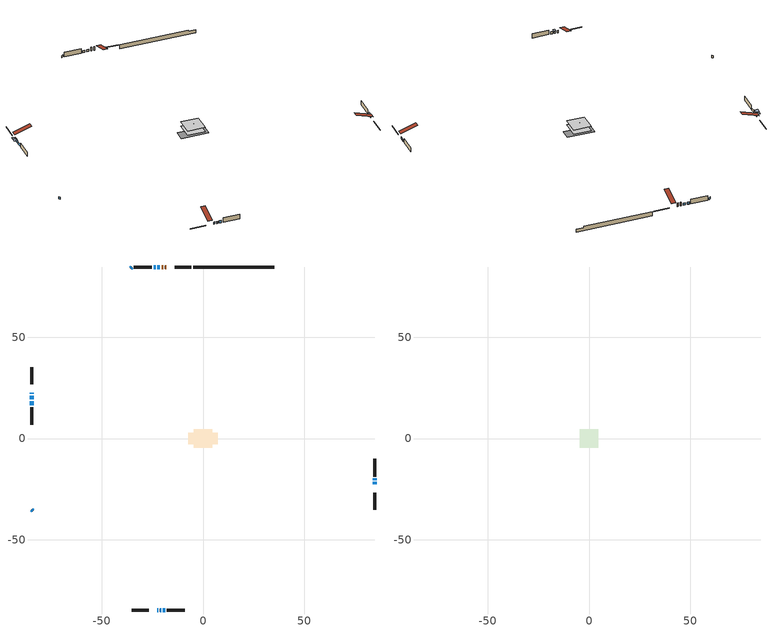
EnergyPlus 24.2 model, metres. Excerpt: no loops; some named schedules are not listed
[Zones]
conditioned space
 floor adiabatic (AdiabaticFloorConstruction): -4.63,-4.63 -4.63,4.63 4.63,4.63 4.63,-4.63 z0.84
 floor foundation (Slab1 construction): -7.24,-2.74 -7.24,2.74 7.24,2.74 7.24,-2.74 z-1.47
 wall outside (RimJoist1 construction): -5.77,84.71 -13.95,84.71 / -35.09,-84.71 -26.9,-84.71 / -84.71,35.09 -84.71,26.9 / 84.71,-35.09 84.71,-26.9 z0.84:1.14
 wall outside (AdiabaticWallConstruction 1): -18.19,84.71 -18.77,84.71 / -19.7,84.71 -20.36,84.71 z0.84:2.87
 wall outside (AdiabaticWallConstruction): -84.71,22.67 -84.71,22.14 z0.84:2.01; -22.67,-84.71 -22.17,-84.71 / -21.28,84.71 -22.5,84.71 / 84.71,-22.67 84.71,-21.45 / -35.09,84.71 -35.69,84.11 / -84.71,-35.09 -84.11,-35.69 / -84.71,18.5 -84.71,16.47 / -23.43,84.71 -24.44,84.71 / -19.78,-84.71 -18.77,-84.71 z0.84:2.06; -21.24,-84.71 -20.7,-84.71 z0.84:1.73; -84.71,21.21 -84.71,19.43 z0.84:2.42; 84.71,-20.52 84.71,-19.71 z0.84:1.66
 wall outside (Wall1 construction): -25.37,84.71 -34.16,84.71 / -17.84,-84.71 -9.05,-84.71 / -84.71,15.54 -84.71,6.75 / 84.71,-18.78 84.71,-9.99 z0.84:3.28
 wall foundation (FoundationWall1 construction): -4.84,84.71,-1.47 -4.84,84.71,0.84 31.1,84.71,0.84 31.1,84.71,0.1 35.09,84.71,0.1 35.09,84.71,-1.47
 window (WindowConstruction 8): -84.71,22.67 -84.71,22.14 z0.84:2.01
 window (WindowConstruction 7): -22.67,-84.71 -22.17,-84.71 z0.84:2.06
 window (WindowConstruction 10): -21.28,84.71 -22.5,84.71 z0.84:2.06
 window (WindowConstruction 11): 84.71,-22.67 84.71,-21.45 z0.84:2.06
 window (WindowConstruction 9): -21.24,-84.71 -20.71,-84.71 z0.84:1.73
 window (WindowConstruction): -84.71,21.21 -84.71,19.43 z0.84:2.42
 window (WindowConstruction 1): -35.09,84.71 -35.69,84.11 z0.84:2.06
 window (WindowConstruction 2): -84.71,-35.09 -84.11,-35.69 z0.84:2.06
 window (WindowConstruction 3): -84.71,18.5 -84.71,16.47 z0.84:2.06
 window (WindowConstruction 4): -23.43,84.71 -24.44,84.71 z0.84:2.06
 window (WindowConstruction 5): 84.71,-20.52 84.71,-19.71 z0.84:1.65
 window (WindowConstruction 6): -19.78,-84.71 -18.77,-84.71 z0.84:2.06
 door (Door): -18.19,84.71 -18.77,84.71 z0.84:2.87
 door (Door 1): -19.7,84.71 -20.35,84.71 z0.84:2.87
 ceiling adiabatic (AdiabaticFloorConstruction): 4.63,-4.63 4.63,4.63 -4.63,4.63 -4.63,-4.63 z0.84
attic - vented
 floor to conditioned space (Floor1 construction Reversed): -4.6,-4.6 -4.6,4.6 4.6,4.6 4.6,-4.6 z3.28
 floor to conditioned space (Floor2 construction Reversed): -0.52,-0.52 -0.52,0.52 0.52,0.52 0.52,-0.52 z3.28
 roof outside (Roof1 construction): -17.26,84.71,3.28 -17.26,75.7,6.28 -14.88,75.7,6.28 -14.88,84.71,3.28; -23.6,-84.71,3.28 -23.6,-75.7,6.28 -25.98,-75.7,6.28 -25.98,-84.71,3.28; -84.71,23.6,3.28 -75.7,23.6,6.28 -75.7,25.98,6.28 -84.71,25.98,3.28; 84.71,-23.6,3.28 75.7,-23.6,6.28 75.7,-25.98,6.28 84.71,-25.98,3.28
shading: -84.71,21.84 -84.71,22.97 -86.54,22.97 -86.54,21.84 z2.31; -20.41,-84.71 -21.54,-84.71 -21.54,-86.23 -20.41,-86.23 z2.03; -84.71,19.28 -84.71,21.36 -86.54,21.36 -86.54,19.28 z2.57; 84.71,-19.48 84.71,-20.75 85.17,-20.75 85.17,-19.48 z1.88
[Building]
Building 1: Terrain=Suburbs
[Site:Location]
Moncton Intl AP_NB: Latitude {deg}=46.11; Longitude {deg}=-64.68; Time Zone {hr}=-4; Elevation {m}=71; Keep Site Location Information=Yes
[Site:GroundTemperature:Shallow]
1.33672, -0.726403, -0.891626, 0.0874321, 4.0178, 7.92987, 11.3214, 13.4699, 13.6524, 11.905, 8.59993, 4.80787
[Site:WaterMainsTemperature]
Calculation Method=Schedule; Temperature Schedule=mains temperature schedule
[Material] Roughness=Rough; Thermal Absorptance=0.9
Name | Thickness {m} | Conductivity {W/m-K} | Density {kg/m3} | Specific Heat {J/kg-K} | Solar Absorptance | Visible Absorptance
asphalt or fiberglass shingles | 0.00635 | 0.162714 | 1121.4 | 1465.45 | 0.4 | 0.4
ceiling loosefill ins | 0.254 | 0.0480833 | 16.02 | 1046.75 | 0.7 | 0.7
ceiling loosefill ins 1 | 0.0846667 | 0.0480833 | 16.02 | 1046.75 | 0.7 | 0.7
ceiling stud and cavity | 0.1397 | 0.210442 | 65.682 | 1177.47 | 0.7 | 0.7
ceiling stud and cavity 1 | 0.1397 | 0.0954719 | 65.682 | 1177.47 | 0.7 | 0.7
concrete 4.0 in. | 0.1016 | 1.803125 | 2242.8 | 837.4 | 0.7 | 0.7
concrete 8.0 in. | 0.2032 | 1.803125 | 2242.8 | 837.4 | 0.7 | 0.7
door material | 0.04445 | 0.0451087 | 512.64 | 1214.23 | 0.7 | 0.7
door material 1 | 0.04445 | 0.053851 | 512.64 | 1214.23 | 0.7 | 0.7
exterior vertical ins | 0.025027 | 0.029427 | 32.04 | 1214.23 | 0.7 | 0.7
floor covering | 0.0127 | 0.0433444 | 54.468 | 1339.84 | 0.6 | 0.6
floor rigid ins; wall rigid ins 1 | 0.512978 | 0.029427 | 32.04 | 1214.23 | 0.7 | 0.7
floor stud and cavity | 0.1397 | 1.75129 | 37.0049 | 1207.88 | 0.7 | 0.7
furniture material conditioned space 1 | 0.1524 | 0.115458 | 640.8 | 1214.23 | 0.6 | 0.6
gypsum board | 0.0127 | 0.160291 | 801 | 837.4 | 0.6 | 0.6
gypsum board 1 | 0.0127 | 0.160291 | 801 | 837.4 | 0.7 | 0.7
osb sheathing 0.5 in. | 0.0127 | 0.115458 | 512.64 | 1214.23 | 0.7 | 0.7
osb sheathing 0.75 in. | 0.01905 | 0.115458 | 512.64 | 1214.23 | 0.7 | 0.7
osb sheathing 2.0 in. | 0.0508 | 0.115458 | 512.64 | 1214.23 | 0.7 | 0.7
rim joist stud and cavity | 0.0508 | 0.0292424 | 125.044 | 1163.47 | 0.6 | 0.6
wall rigid ins | 0.051816 | 0.029427 | 32.04 | 1214.23 | 0.7 | 0.7
wall stud and cavity | 0.1397 | 0.193511 | 139.0536 | 1170.24 | 0.7 | 0.7
wall stud and cavity 1 | 0.0889 | 0.380278 | 52.3479 | 1209.89 | 0.7 | 0.7
wall stud and cavity 2 | 0.0889 | 0.391764 | 83.0341 | 1211.67 | 0.7 | 0.7
wood siding | 0.0254 | 0.102417 | 544.68 | 1172.36 | 0.4 | 0.4
wood siding 1; wood siding 2; wood siding 3 | 0.0254 | 0.102417 | 544.68 | 1172.36 | 0.7 | 0.7
[WindowMaterial:SimpleGlazingSystem]
Name | U-Factor {W/m2-K} | Solar Heat Gain Coefficient
WindowMaterial | 3.068959 | 0.62
WindowMaterial 1 | 3.09962 | 0.53
WindowMaterial 2 | 3.04284 | 0.69
WindowMaterial 3 | 3.09792 | 0.55
WindowMaterial 4 | 3.128578 | 0.48
WindowMaterial 5 | 3.12517 | 0.47
WindowMaterial 6 | 2.05089 | 0.57
WindowMaterial 7 | 3.12404 | 0.44
WindowMaterial 8 | 3.11041 | 0.5
[Construction]
AdiabaticFloorConstruction: floor stud and cavity, floor rigid ins, osb sheathing 0.75 in., floor covering
AdiabaticWallConstruction: wood siding 2, wall rigid ins 1, wall stud and cavity 1, gypsum board
AdiabaticWallConstruction 1: wood siding 3, wall rigid ins 1, wall stud and cavity 1, gypsum board
Door: door material
Door 1: door material 1
Floor1 construction Reversed: gypsum board, ceiling stud and cavity, ceiling loosefill ins
Floor2 construction Reversed: gypsum board, ceiling stud and cavity 1, ceiling loosefill ins 1
FoundationWall1 construction: concrete 8.0 in., gypsum board 1
furniture construction conditioned space 1: furniture material conditioned space 1
PartitionWallConstruction: gypsum board, wall stud and cavity 2, gypsum board
RimJoist1 construction: wood siding 1, osb sheathing 2.0 in., rim joist stud and cavity
Roof1 construction: asphalt or fiberglass shingles
Slab1 construction: concrete 4.0 in.
Wall1 construction: wood siding, wall rigid ins, osb sheathing 0.5 in., wall stud and cavity, gypsum board
WindowConstruction: WindowMaterial
WindowConstruction 1; WindowConstruction 2: WindowMaterial 1
WindowConstruction 10; WindowConstruction 11: WindowMaterial 8
WindowConstruction 3: WindowMaterial 2
WindowConstruction 4; WindowConstruction 6: WindowMaterial 3
WindowConstruction 5: WindowMaterial 4
WindowConstruction 7: WindowMaterial 5
WindowConstruction 8: WindowMaterial 6
WindowConstruction 9: WindowMaterial 7
[Zone] Multiplier=1; Part of Total Floor Area=Yes
Name | Volume {m3}
attic - vented | 41.748
conditioned space | 412.5
[Space]
Name | Zone | Volume {m3}
attic - vented 1 | attic - vented | 41.748
conditioned space 1 | conditioned space | 412.5
[ZoneInfiltration:EffectiveLeakageArea]
infil attic - vented 1: Zone or Space=attic - vented 1; Schedule=Always On Discrete; Effective Air Leakage Area {cm2}=3021.53; Stack Coefficient=0.000208894; Wind Coefficient=9.76523e-06
[ZoneMixing]
whole house fan mix: Zone or Space=attic - vented; Schedule=Always On Continuous; Design Flow Rate Calculation Method=Flow/Zone; Design Flow Rate {m3/s}=0; Source Zone or Space=conditioned space
[SurfaceProperty:ExposedFoundationPerimeter]
Slab1: Exposed Perimeter Calculation Method=TotalExposedPerimeter; Total Exposed Perimeter {m}=39.93
[InternalMass] Zone or ZoneList=conditioned space; Space or SpaceList=conditioned space 1
Name | Construction | Surface Area {m2}
furniture mass conditioned space 1 | furniture construction conditioned space 1 | 66.012
partition wall mass | PartitionWallConstruction | 165.03
[Lights]
interior lighting: Zone or ZoneList or Space or SpaceList=conditioned space 1; Schedule=interior lighting schedule; Design Level Calculation Method=LightingLevel; Lighting Level {W}=343.2; Return Air Fraction=0; Fraction Radiant=0.6; Fraction Visible=0.2; Fraction Replaceable=1
[People]
occupants: Zone or ZoneList or Space or SpaceList=conditioned space 1; Number of People Schedule=occupants schedule; Number of People Calculation Method=People; Number of People=3; Fraction Radiant=0.314171; Sensible Heat Fraction=0.56303; Activity Level Schedule=occupants activity schedule; Carbon Dioxide Generation Rate {m3/s-W}=0; Enable ASHRAE 55 Comfort Warnings=No; Mean Radiant Temperature Calculation Type=EnclosureAveraged
[ElectricEquipment] Zone or ZoneList or Space or SpaceList=conditioned space 1; Design Level Calculation Method=EquipmentLevel
Name | Schedule | Design Level {W} | Fraction Latent | Fraction Radiant | Fraction Lost
clothes dryer | clothes dryer schedule | 140.772 | 0.015 | 0.081 | 0.85
clothes washer | clothes washer schedule | 32.1985 | 0.03 | 0.162 | 0.7
cooking range | cooking range schedule | 215.147 | 0.08 | 0.432 | 0.2
dishwasher | dishwasher schedule | 66.8632 | 0.3 | 0.18 | 0.4
fridge | fridge schedule | 72.9452 | 0 | 0.6 | 0
mech vent bath fan 0 | mech vent bath fan 0 schedule | 50.2 | 0 | 0 | 1
mech vent bath fan 1 | mech vent bath fan 1 schedule | 50.2 | 0 | 0 | 1
mech vent house fan | mech vent house fan schedule | 0 | 0 | 0 | 1
mech vent house fan cfis | mech vent house fan cfis schedule | 0 | 0 | 0 | 0
misc plug loads | misc plug loads schedule | 494.7 | 0.045 | 0.513 | 0.1
whole house fan | Always On Discrete | 0 | 0 | 0 | 1
[OtherEquipment] Zone or ZoneList or Space or SpaceList=conditioned space 1; Design Level Calculation Method=EquipmentLevel
Name | Fuel Type | Schedule | Design Level {W} | Fraction Latent | Fraction Radiant | Fraction Lost
clothes dryer 1 | Electricity | clothes dryer schedule | 0 | 0.015 | 0.081 | 0.85
cooking range 1 | Electricity | cooking range schedule | 0 | 0.08 | 0.432 | 0.2
general water use latent | None | general water use schedule | 62.594 | 1 | 0 | 0
general water use sensible | None | general water use schedule | -61.6891 | 0 | 0.6 | 0
mech vent house fan latent load | None | Always On Discrete | 0 | 1 | 0 | 0
mech vent house fan sensible load | None | Always On Discrete | 0 | 0 | 0 | 0
water heater energy adjustment1 | Electricity | Always On Discrete | 0.01 | 0 | 0 | 1
[ZoneInfiltration:DesignFlowRate] Zone or ZoneList or Space or SpaceList=conditioned space 1; Schedule=Always On Discrete; Design Flow Rate Calculation Method=Flow/Zone; Design Flow Rate {m3/s}=0
infil flow; natural vent flow; whole house fan flow
[ZoneControl:Thermostat]
conditioned space Thermostat: Zone or ZoneList=conditioned space; Control Type Schedule=conditioned space Thermostat Schedule; Control 1=conditioned space temperature setpoint; Temperature Difference Between Cutout And Setpoint {deltaC}=0
[ZoneHVAC:Baseboard:Convective:Electric]
electric baseboard: Availability Schedule=Always On Discrete; Heating Design Capacity {W}=7689.89; Efficiency=1
[AirLoopHVAC:UnitarySystem]
unit heater unitary system: Control Type=Load; Controlling Zone or Thermostat Location=conditioned space; Dehumidification Control Type=None; Availability Schedule=Always On Discrete; Supply Fan=unit heater supply fan; Fan Placement=BlowThrough; Supply Air Fan Operating Mode Schedule=unit heater auto fan schedule; Heating Coil=unit heater htg coil; DX Heating Coil Sizing Ratio=1; Use DOAS DX Cooling Coil=No; Minimum Supply Air Temperature {C}=2; Latent Load Control=SensibleOnlyLoadControl; Cooling Supply Air Flow Rate Method=None; Heating Supply Air Flow Rate Method=SupplyAirFlowRate; Heating Supply Air Flow Rate {m3/s}=0.00141584; No Load Supply Air Flow Rate Method=SupplyAirFlowRate; No Load Supply Air Flow Rate {m3/s}=0; No Load Supply Air Flow Rate Control Set To Low Speed=Yes; Maximum Supply Air Temperature {C}=48.8889; Maximum Outdoor Dry-Bulb Temperature for Supplemental Heater Operation {C}=21; Ancillary On-Cycle Electric Power {W}=0; Ancillary Off-Cycle Electric Power {W}=0
[Fan:SystemModel]
unit heater supply fan: Availability Schedule=Always On Discrete; Design Maximum Air Flow Rate {m3/s}=0.00141584; Speed Control Method=Discrete; Electric Power Minimum Flow Rate Fraction=0.2; Design Pressure Rise {Pa}=500; Motor Efficiency=1; Motor In Air Stream Fraction=1; Design Electric Power Consumption {W}=Autosize; Design Power Sizing Method=PowerPerFlow; Electric Power Per Unit Flow Rate {W/(m3/s)}=28251.7; Electric Power Per Unit Flow Rate Per Unit Pressure {W/((m3/s)-Pa)}=1.66667; Fan Total Efficiency=0.7; Motor Loss Radiative Fraction=0; Number of Speeds=1; Speed Flow Fraction 1=1; Speed Electric Power Fraction 1=1
[Coil:Heating:Fuel]
unit heater htg coil: Availability Schedule=Always On Discrete; Fuel Type=OtherFuel1; Burner Efficiency=0.7; Nominal Capacity {W}=0.293071; On Cycle Parasitic Electric Load {W}=0; Off Cycle Parasitic Fuel Load {W}=0
[Zone equipment]
conditioned space: electric baseboard, unit heater unitary system
[Foundation:Kiva]
Foundation Kiva 1: Initial Indoor Air Temperature {C}=18; Wall Height Above Grade {m}=0.839998; Wall Depth Below Slab {m}=0.2032; Custom Block Material Name 1=exterior vertical ins; Custom Block Depth 1 {m}=2.30999; Custom Block X Position 1 {m}=0.2159; Custom Block Z Position 1 {m}=0
[Foundation:Kiva:Settings]
Soil Conductivity {W/m-K}=0.849921; Soil Density {kg/m3}=1842.3; Soil Specific Heat {J/kg-K}=418.7; Ground Solar Absorptivity=0.9; Ground Thermal Absorptivity=0.9; Ground Surface Roughness {m}=0.03; Far-Field Width {m}=40; Deep-Ground Boundary Condition=ZeroFlux; Deep-Ground Depth {m}=40; Minimum Cell Dimension {m}=0.2; Maximum Cell Growth Coefficient=3; Simulation Timestep=Timestep
[Exterior:Lights]
exterior lighting: Schedule=exterior lighting schedule; Design Level {W}=75.6
[EnergyManagementSystem:GlobalVariable]
infil_program_Qfan
infil_program_Qinf
natural_vent_program_Qnv
natural_vent_program_Qwhf
[EnergyManagementSystem:Sensor]
Name | Output:Variable or Output:Meter Index Key | Output:Variable or Output:Meter
airflow_gain | infil flow | Infiltration Sensible Heat Gain Energy
airflow_gain_1 | natural vent flow | Infiltration Sensible Heat Gain Energy
airflow_gain_2 | whole house fan flow | Infiltration Sensible Heat Gain Energy
airflow_loss | infil flow | Infiltration Sensible Heat Loss Energy
airflow_loss_1 | natural vent flow | Infiltration Sensible Heat Loss Energy
airflow_loss_2 | whole house fan flow | Infiltration Sensible Heat Loss Energy
clg_load_cond |  | Cooling:EnergyTransfer:Zone:CONDITIONED SPACE
clg_sp_s; clg_sp_s_1 | cooling setpoint | Schedule Value
clothes_dryer_exhaust_0_sch_s | clothes dryer exhaust 0 schedule | Schedule Value
conditioned_space_clg_unmet_s | conditioned space | Zone Cooling Setpoint Not Met Time
conditioned_space_htg_unmet_s | conditioned space | Zone Heating Setpoint Not Met Time
cool_season | cooling season schedule | Schedule Value
fridge_tin_s | conditioned space | Zone Mean Air Temperature
htg_load_cond |  | Heating:EnergyTransfer:Zone:CONDITIONED SPACE
htg_sp_s; htg_sp_s_1 | heating setpoint | Schedule Value
ig_ee_conv | clothes dryer | Electric Equipment Convective Heating Energy
ig_ee_conv_2 | cooking range | Electric Equipment Convective Heating Energy
ig_ee_conv_4 | fridge | Electric Equipment Convective Heating Energy
ig_ee_conv_5 | misc plug loads | Electric Equipment Convective Heating Energy
ig_ee_conv_6 | whole house fan | Electric Equipment Convective Heating Energy
ig_ee_rad | clothes dryer | Electric Equipment Radiant Heating Energy
ig_ee_rad_2 | cooking range | Electric Equipment Radiant Heating Energy
ig_ee_rad_4 | fridge | Electric Equipment Radiant Heating Energy
ig_ee_rad_5 | misc plug loads | Electric Equipment Radiant Heating Energy
ig_ee_rad_6 | whole house fan | Electric Equipment Radiant Heating Energy
ig_lgt_conv | interior lighting | Lights Convective Heating Energy
ig_lgt_rad | interior lighting | Lights Radiant Heating Energy
ig_lgt_vis | interior lighting | Lights Visible Radiation Heating Energy
ig_oe_conv | clothes dryer 1 | Other Equipment Convective Heating Energy
ig_oe_conv_1 | cooking range 1 | Other Equipment Convective Heating Energy
ig_oe_conv_2 | general water use latent | Other Equipment Convective Heating Energy
ig_oe_conv_3 | general water use sensible | Other Equipment Convective Heating Energy
ig_oe_conv_4 | water heater energy adjustment1 | Other Equipment Convective Heating Energy
ig_oe_rad | clothes dryer 1 | Other Equipment Radiant Heating Energy
ig_oe_rad_1 | cooking range 1 | Other Equipment Radiant Heating Energy
ig_oe_rad_2 | general water use latent | Other Equipment Radiant Heating Energy
ig_oe_rad_3 | general water use sensible | Other Equipment Radiant Heating Energy
ig_oe_rad_4 | water heater energy adjustment1 | Other Equipment Radiant Heating Energy
ig_ppl_conv | occupants | People Convective Heating Energy
ig_ppl_rad | occupants | People Radiant Heating Energy
im_conv | furniture mass conditioned space 1 | Surface Inside Face Convection Heat Gain Energy
im_conv_1 | partition wall mass | Surface Inside Face Convection Heat Gain Energy
im_ig | furniture mass conditioned space 1 | Surface Inside Face Internal Gains Radiation Heat Gain Energy
im_ig_1 | partition wall mass | Surface Inside Face Internal Gains Radiation Heat Gain Energy
im_lgt | furniture mass conditioned space 1 | Surface Inside Face Lights Radiation Heat Gain Energy
im_lgt_1 | partition wall mass | Surface Inside Face Lights Radiation Heat Gain Energy
im_sol | furniture mass conditioned space 1 | Surface Inside Face Solar Radiation Heat Gain Energy
im_sol_1 | partition wall mass | Surface Inside Face Solar Radiation Heat Gain Energy
im_surf | furniture mass conditioned space 1 | Surface Inside Face Net Surface Thermal Radiation Heat Gain Energy
im_surf_1 | partition wall mass | Surface Inside Face Net Surface Thermal Radiation Heat Gain Energy
mech_vent_bath_fan_0_sch_s | mech vent bath fan 0 schedule | Schedule Value
mech_vent_bath_fan_1_sch_s | mech vent bath fan 1 schedule | Schedule Value
mv_conv | mech vent bath fan 0 | Electric Equipment Convective Heating Energy
mv_conv_1 | mech vent bath fan 1 | Electric Equipment Convective Heating Energy
mv_conv_2 | mech vent house fan | Electric Equipment Convective Heating Energy
mv_conv_3 | mech vent house fan cfis | Electric Equipment Convective Heating Energy
mv_conv_4 | mech vent house fan latent load | Other Equipment Convective Heating Energy
mv_conv_5 | mech vent house fan sensible load | Other Equipment Convective Heating Energy
mv_rad | mech vent bath fan 0 | Electric Equipment Radiant Heating Energy
mv_rad_1 | mech vent bath fan 1 | Electric Equipment Radiant Heating Energy
mv_rad_2 | mech vent house fan | Electric Equipment Radiant Heating Energy
mv_rad_3 | mech vent house fan cfis | Electric Equipment Radiant Heating Energy
mv_rad_4 | mech vent house fan latent load | Other Equipment Radiant Heating Energy
mv_rad_5 | mech vent house fan sensible load | Other Equipment Radiant Heating Energy
natural_vent_s | natural vent schedule | Schedule Value
out_pb_s |  | Site Outdoor Air Barometric Pressure
out_wt_s |  | Site Outdoor Air Humidity Ratio
site_vw_s |  | Site Wind Speed
ss_back_out | Window1 | Surface Window Shortwave from Zone Back Out Window Heat Transfer Rate
ss_back_out_1 | Window10 | Surface Window Shortwave from Zone Back Out Window Heat Transfer Rate
ss_back_out_10 | Window8 | Surface Window Shortwave from Zone Back Out Window Heat Transfer Rate
ss_back_out_11 | Window9 | Surface Window Shortwave from Zone Back Out Window Heat Transfer Rate
ss_back_out_2 | Window11 | Surface Window Shortwave from Zone Back Out Window Heat Transfer Rate
ss_back_out_3 | Window13 | Surface Window Shortwave from Zone Back Out Window Heat Transfer Rate
ss_back_out_4 | Window2 | Surface Window Shortwave from Zone Back Out Window Heat Transfer Rate
ss_back_out_5 | Window3 | Surface Window Shortwave from Zone Back Out Window Heat Transfer Rate
ss_back_out_6 | Window4 | Surface Window Shortwave from Zone Back Out Window Heat Transfer Rate
ss_back_out_7 | Window5 | Surface Window Shortwave from Zone Back Out Window Heat Transfer Rate
ss_back_out_8 | Window6 | Surface Window Shortwave from Zone Back Out Window Heat Transfer Rate
ss_back_out_9 | Window7 | Surface Window Shortwave from Zone Back Out Window Heat Transfer Rate
ss_conv | Door1 | Surface Inside Face Convection Heat Gain Energy
ss_conv_1 | Door2 | Surface Inside Face Convection Heat Gain Energy
ss_conv_10 | Window6 | Surface Inside Face Convection Heat Gain Energy
ss_conv_11 | Window7 | Surface Inside Face Convection Heat Gain Energy
ss_conv_12 | Window8 | Surface Inside Face Convection Heat Gain Energy
ss_conv_13 | Window9 | Surface Inside Face Convection Heat Gain Energy
ss_conv_2 | Window1 | Surface Inside Face Convection Heat Gain Energy
ss_conv_3 | Window10 | Surface Inside Face Convection Heat Gain Energy
ss_conv_4 | Window11 | Surface Inside Face Convection Heat Gain Energy
ss_conv_5 | Window13 | Surface Inside Face Convection Heat Gain Energy
ss_conv_6 | Window2 | Surface Inside Face Convection Heat Gain Energy
ss_conv_7 | Window3 | Surface Inside Face Convection Heat Gain Energy
ss_conv_8 | Window4 | Surface Inside Face Convection Heat Gain Energy
ss_conv_9 | Window5 | Surface Inside Face Convection Heat Gain Energy
ss_ig | Door1 | Surface Inside Face Internal Gains Radiation Heat Gain Energy
ss_ig_1 | Door2 | Surface Inside Face Internal Gains Radiation Heat Gain Energy
ss_ig_10 | Window6 | Surface Inside Face Internal Gains Radiation Heat Gain Energy
ss_ig_11 | Window7 | Surface Inside Face Internal Gains Radiation Heat Gain Energy
ss_ig_12 | Window8 | Surface Inside Face Internal Gains Radiation Heat Gain Energy
ss_ig_13 | Window9 | Surface Inside Face Internal Gains Radiation Heat Gain Energy
ss_ig_2 | Window1 | Surface Inside Face Internal Gains Radiation Heat Gain Energy
ss_ig_3 | Window10 | Surface Inside Face Internal Gains Radiation Heat Gain Energy
ss_ig_4 | Window11 | Surface Inside Face Internal Gains Radiation Heat Gain Energy
ss_ig_5 | Window13 | Surface Inside Face Internal Gains Radiation Heat Gain Energy
ss_ig_6 | Window2 | Surface Inside Face Internal Gains Radiation Heat Gain Energy
ss_ig_7 | Window3 | Surface Inside Face Internal Gains Radiation Heat Gain Energy
ss_ig_8 | Window4 | Surface Inside Face Internal Gains Radiation Heat Gain Energy
ss_ig_9 | Window5 | Surface Inside Face Internal Gains Radiation Heat Gain Energy
ss_lgt | Door1 | Surface Inside Face Lights Radiation Heat Gain Energy
ss_lgt_1 | Door2 | Surface Inside Face Lights Radiation Heat Gain Energy
ss_sol | Door1 | Surface Inside Face Solar Radiation Heat Gain Energy
ss_sol_1 | Door2 | Surface Inside Face Solar Radiation Heat Gain Energy
ss_surf | Door1 | Surface Inside Face Net Surface Thermal Radiation Heat Gain Energy
ss_surf_1 | Door2 | Surface Inside Face Net Surface Thermal Radiation Heat Gain Energy
ss_surf_10 | Window6 | Surface Inside Face Net Surface Thermal Radiation Heat Gain Energy
ss_surf_11 | Window7 | Surface Inside Face Net Surface Thermal Radiation Heat Gain Energy
ss_surf_12 | Window8 | Surface Inside Face Net Surface Thermal Radiation Heat Gain Energy
ss_surf_13 | Window9 | Surface Inside Face Net Surface Thermal Radiation Heat Gain Energy
ss_surf_2 | Window1 | Surface Inside Face Net Surface Thermal Radiation Heat Gain Energy
ss_surf_3 | Window10 | Surface Inside Face Net Surface Thermal Radiation Heat Gain Energy
ss_surf_4 | Window11 | Surface Inside Face Net Surface Thermal Radiation Heat Gain Energy
ss_surf_5 | Window13 | Surface Inside Face Net Surface Thermal Radiation Heat Gain Energy
ss_surf_6 | Window2 | Surface Inside Face Net Surface Thermal Radiation Heat Gain Energy
ss_surf_7 | Window3 | Surface Inside Face Net Surface Thermal Radiation Heat Gain Energy
ss_surf_8 | Window4 | Surface Inside Face Net Surface Thermal Radiation Heat Gain Energy
ss_surf_9 | Window5 | Surface Inside Face Net Surface Thermal Radiation Heat Gain Energy
ss_trans_in | Window1 | Surface Window Transmitted Solar Radiation Rate
ss_trans_in_1 | Window10 | Surface Window Transmitted Solar Radiation Rate
ss_trans_in_10 | Window8 | Surface Window Transmitted Solar Radiation Rate
ss_trans_in_11 | Window9 | Surface Window Transmitted Solar Radiation Rate
ss_trans_in_2 | Window11 | Surface Window Transmitted Solar Radiation Rate
ss_trans_in_3 | Window13 | Surface Window Transmitted Solar Radiation Rate
ss_trans_in_4 | Window2 | Surface Window Transmitted Solar Radiation Rate
ss_trans_in_5 | Window3 | Surface Window Transmitted Solar Radiation Rate
ss_trans_in_6 | Window4 | Surface Window Transmitted Solar Radiation Rate
ss_trans_in_7 | Window5 | Surface Window Transmitted Solar Radiation Rate
